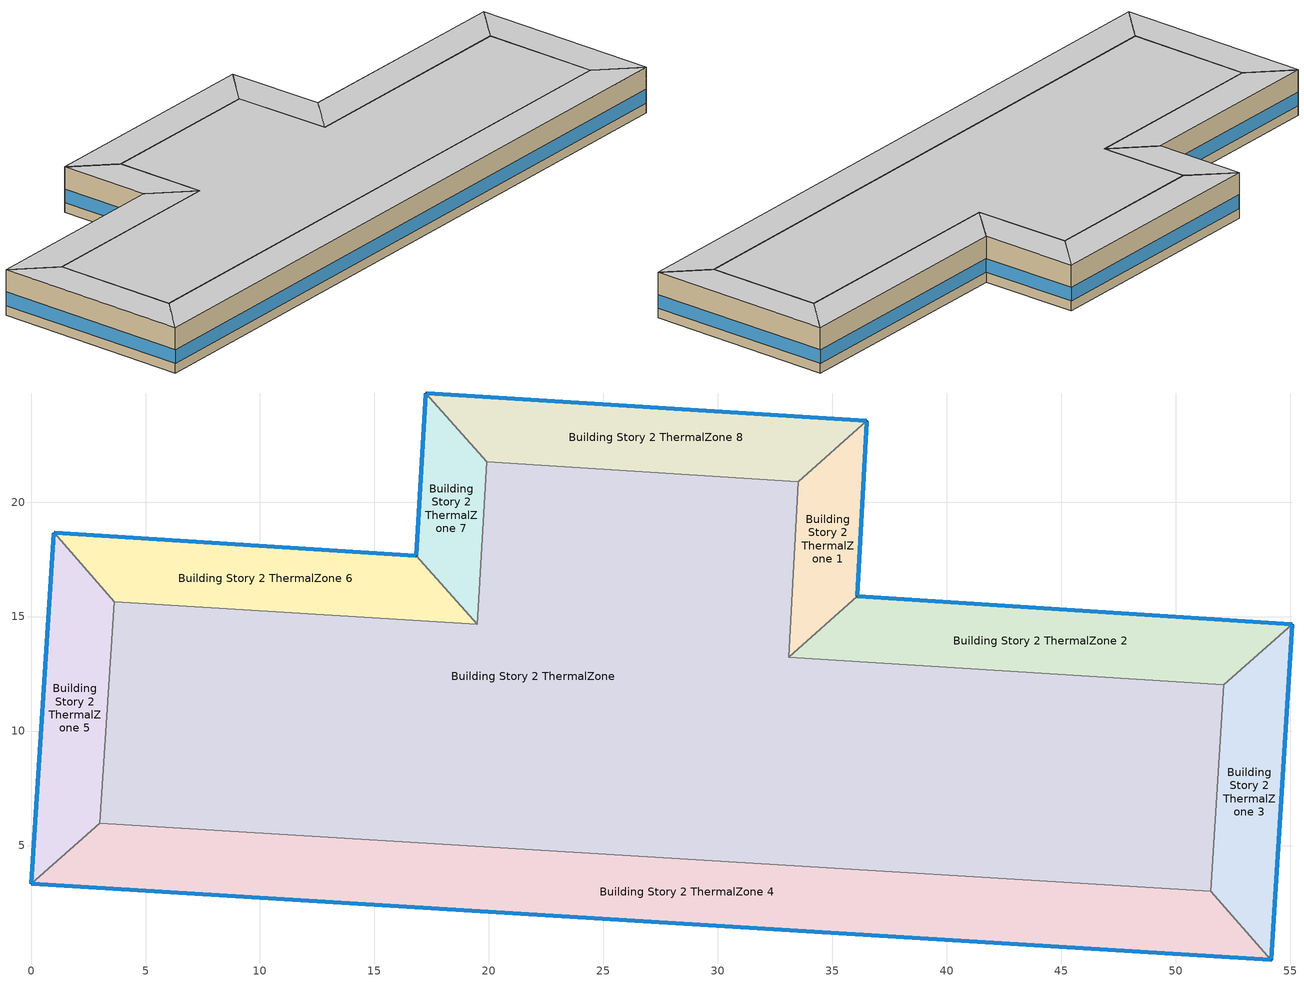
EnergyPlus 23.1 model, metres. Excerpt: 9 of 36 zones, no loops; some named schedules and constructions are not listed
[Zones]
Building Story 2 ThermalZone
 floor adiabatic (Typical Interior Ceiling): 33.52,20.89 33.1,13.23 52.1,12.02 51.53,3 3,5.98 3.65,15.65 19.48,14.66 19.9,21.77 z3.6
 wall adiabatic (Typical Interior Wall): 33.1,13.23 33.52,20.89 19.9,21.77 19.48,14.66 3.65,15.65 3,5.98 51.53,3 52.1,12.02 33.1,13.23 z3.6:7.2
 ceiling adiabatic (Typical Interior Floor): 19.9,21.77 19.48,14.66 3.65,15.65 3,5.98 51.53,3 52.1,12.02 33.1,13.23 33.52,20.89 z7.2
Building Story 2 ThermalZone 1
 floor adiabatic (Typical Interior Ceiling): 36.51,23.54 36.09,15.88 33.1,13.23 33.52,20.89 z3.6
 wall outside (Typical Insulated Steel Framed Exterior Wall R-20.41): 36.09,15.88 36.51,23.54 z3.6:7.2
 wall adiabatic (Typical Interior Wall): 36.51,23.54 33.52,20.89 33.1,13.23 36.09,15.88 z3.6:7.2
 window (U 0.48 SHGC 0.40 Dbl Ref-D Clr 6mm/13mm): 36.09,15.91 36.51,23.52 z4.36:5.45
 ceiling adiabatic (Typical Interior Floor): 33.52,20.89 33.1,13.23 36.09,15.88 36.51,23.54 z7.2
Building Story 2 ThermalZone 2
 floor adiabatic (Typical Interior Ceiling): 36.09,15.88 55.1,14.66 52.1,12.02 33.1,13.23 z3.6
 wall outside (Typical Insulated Steel Framed Exterior Wall R-20.41): 55.1,14.66 36.09,15.88 z3.6:7.2
 wall adiabatic (Typical Interior Wall): 36.09,15.88 33.1,13.23 52.1,12.02 55.1,14.66 z3.6:7.2
 window (U 0.48 SHGC 0.40 Dbl Ref-D Clr 6mm/13mm): 55.07,14.66 36.12,15.88 z4.36:5.44
 ceiling adiabatic (Typical Interior Floor): 33.1,13.23 52.1,12.02 55.1,14.66 36.09,15.88 z7.2
Building Story 2 ThermalZone 3
 floor adiabatic (Typical Interior Ceiling): 55.1,14.66 54.18,0 51.53,3 52.1,12.02 z3.6
 wall outside (Typical Insulated Steel Framed Exterior Wall R-20.41): 54.18,0 55.1,14.66 z3.6:7.2
 wall adiabatic (Typical Interior Wall): 55.1,14.66 52.1,12.02 51.53,3 54.18,0 z3.6:7.2
 window (U 0.48 SHGC 0.40 Dbl Ref-D Clr 6mm/13mm): 54.18,0.03 55.1,14.63 z4.36:5.45
 ceiling adiabatic (Typical Interior Floor): 52.1,12.02 51.53,3 54.18,0 55.1,14.66 z7.2
Building Story 2 ThermalZone 4
 floor adiabatic (Typical Interior Ceiling): 54.18,0 0,3.33 3,5.98 51.53,3 z3.6
 wall outside (Typical Insulated Steel Framed Exterior Wall R-20.41): 0,3.33 54.18,0 z3.6:7.2
 wall adiabatic (Typical Interior Wall): 54.18,0 51.53,3 3,5.98 0,3.33 z3.6:7.2
 window (U 0.48 SHGC 0.40 Dbl Ref-D Clr 6mm/13mm): 0.03,3.33 54.15,0 z4.36:5.44
 ceiling adiabatic (Typical Interior Floor): 51.53,3 3,5.98 0,3.33 54.18,0 z7.2
Building Story 2 ThermalZone 5
 floor adiabatic (Typical Interior Ceiling): 0,3.33 1,18.66 3.65,15.65 3,5.98 z3.6
 wall outside (Typical Insulated Steel Framed Exterior Wall R-20.41): 1,18.66 0,3.33 z3.6:7.2
 wall adiabatic (Typical Interior Wall): 0,3.33 3,5.98 3.65,15.65 1,18.66 z3.6:7.2
 window (U 0.48 SHGC 0.40 Dbl Ref-D Clr 6mm/13mm): 1,18.63 0,3.36 z4.36:5.45
 ceiling adiabatic (Typical Interior Floor): 3,5.98 3.65,15.65 1,18.66 0,3.33 z7.2
Building Story 2 ThermalZone 6
 floor adiabatic (Typical Interior Ceiling): 1,18.66 16.83,17.66 19.48,14.66 3.65,15.65 z3.6
 wall outside (Typical Insulated Steel Framed Exterior Wall R-20.41): 16.83,17.66 1,18.66 z3.6:7.2
 wall adiabatic (Typical Interior Wall): 1,18.66 3.65,15.65 19.48,14.66 16.83,17.66 z3.6:7.2
 window (U 0.48 SHGC 0.40 Dbl Ref-D Clr 6mm/13mm): 16.81,17.66 1.03,18.66 z4.36:5.45
 ceiling adiabatic (Typical Interior Ceiling): 3.65,15.65 19.48,14.66 16.83,17.66 1,18.66 z7.2
Building Story 2 ThermalZone 7
 floor adiabatic (Typical Interior Floor): 16.83,17.66 17.25,24.77 19.9,21.77 19.48,14.66 z3.6
 wall outside (Typical Insulated Steel Framed Exterior Wall R-20.41): 17.25,24.77 16.83,17.66 z3.6:7.2
 wall adiabatic (Typical Interior Wall): 16.83,17.66 19.48,14.66 19.9,21.77 17.25,24.77 z3.6:7.2
 window (U 0.48 SHGC 0.40 Dbl Ref-D Clr 6mm/13mm): 17.25,24.74 16.83,17.68 z4.36:5.45
 ceiling adiabatic (Typical Interior Ceiling): 19.48,14.66 19.9,21.77 17.25,24.77 16.83,17.66 z7.2
Building Story 2 ThermalZone 8
 floor adiabatic (Typical Interior Floor): 17.25,24.77 36.51,23.54 33.52,20.89 19.9,21.77 z3.6
 wall outside (Typical Insulated Steel Framed Exterior Wall R-20.41): 36.51,23.54 17.25,24.77 z3.6:7.2
 wall adiabatic (Typical Interior Wall): 17.25,24.77 19.9,21.77 33.52,20.89 36.51,23.54 z3.6:7.2
 window (U 0.48 SHGC 0.40 Dbl Ref-D Clr 6mm/13mm): 36.48,23.55 17.28,24.76 z4.36:5.44
 ceiling adiabatic (Typical Interior Ceiling): 19.9,21.77 33.52,20.89 36.51,23.54 17.25,24.77 z7.2
[Schedule:Week:Daily]
SchoolSecondary BLDG_LIGHT_BATH_SCH_2013 Week Rule - Jul2-Aug26: SchoolSecondary BLDG_LIGHT_BATH_SCH_2013 Wknd Day 1, SchoolSecondary BLDG_LIGHT_BATH_SCH_2013 Wkdy Day 1, SchoolSecondary BLDG_LIGHT_BATH_SCH_2013 Wkdy Day 1, SchoolSecondary BLDG_LIGHT_BATH_SCH_2013 Wkdy Day 1, SchoolSecondary BLDG_LIGHT_BATH_SCH_2013 Wkdy Day 1, SchoolSecondary BLDG_LIGHT_BATH_SCH_2013 Wkdy Day 1, SchoolSecondary BLDG_LIGHT_BATH_SCH_2013 Wknd Day 1, SchoolSecondary BLDG_LIGHT_BATH_SCH_2013 Default, SchoolSecondary BLDG_LIGHT_BATH_SCH_2013 Summer Design Day, SchoolSecondary BLDG_LIGHT_BATH_SCH_2013 Winter Design Day, SchoolSecondary BLDG_LIGHT_BATH_SCH_2013 Default, SchoolSecondary BLDG_LIGHT_BATH_SCH_2013 Default
SchoolSecondary BLDG_LIGHT_BATH_SCH_2013 Week Rule - Aug27-Sep2: SchoolSecondary BLDG_LIGHT_BATH_SCH_2013 Wknd Day 1, SchoolSecondary BLDG_LIGHT_BATH_SCH_2013 Wkdy Day 1, SchoolSecondary BLDG_LIGHT_BATH_SCH_2013 Wkdy Day 1, SchoolSecondary BLDG_LIGHT_BATH_SCH_2013 Wkdy Day 1, SchoolSecondary BLDG_LIGHT_BATH_SCH_2013 Wkdy Day 1, SchoolSecondary BLDG_LIGHT_BATH_SCH_2013 Wkdy Day 2, SchoolSecondary BLDG_LIGHT_BATH_SCH_2013 Default, SchoolSecondary BLDG_LIGHT_BATH_SCH_2013 Default, SchoolSecondary BLDG_LIGHT_BATH_SCH_2013 Summer Design Day, SchoolSecondary BLDG_LIGHT_BATH_SCH_2013 Winter Design Day, SchoolSecondary BLDG_LIGHT_BATH_SCH_2013 Default, SchoolSecondary BLDG_LIGHT_BATH_SCH_2013 Default
SchoolSecondary BLDG_LIGHT_BATH_SCH_2013 Week Rule - Sep3-Dec31: SchoolSecondary BLDG_LIGHT_BATH_SCH_2013 Default, SchoolSecondary BLDG_LIGHT_BATH_SCH_2013 Wkdy Day 2, SchoolSecondary BLDG_LIGHT_BATH_SCH_2013 Wkdy Day 2, SchoolSecondary BLDG_LIGHT_BATH_SCH_2013 Wkdy Day 2, SchoolSecondary BLDG_LIGHT_BATH_SCH_2013 Wkdy Day 2, SchoolSecondary BLDG_LIGHT_BATH_SCH_2013 Wkdy Day 2, SchoolSecondary BLDG_LIGHT_BATH_SCH_2013 Default, SchoolSecondary BLDG_LIGHT_BATH_SCH_2013 Default, SchoolSecondary BLDG_LIGHT_BATH_SCH_2013 Summer Design Day, SchoolSecondary BLDG_LIGHT_BATH_SCH_2013 Winter Design Day, SchoolSecondary BLDG_LIGHT_BATH_SCH_2013 Default, SchoolSecondary BLDG_LIGHT_BATH_SCH_2013 Default
SchoolSecondary BLDG_OCC_SCH_Auditorium Week Rule - Jan1-Jun24: SchoolSecondary BLDG_OCC_SCH_Auditorium Wknd Day, SchoolSecondary BLDG_OCC_SCH_Auditorium Wkdy|SmrDsn Day, SchoolSecondary BLDG_OCC_SCH_Auditorium Wkdy|SmrDsn Day, SchoolSecondary BLDG_OCC_SCH_Auditorium Wkdy|SmrDsn Day, SchoolSecondary BLDG_OCC_SCH_Auditorium Wkdy|SmrDsn Day, SchoolSecondary BLDG_OCC_SCH_Auditorium Wkdy|SmrDsn Day, SchoolSecondary BLDG_OCC_SCH_Auditorium Wknd Day, SchoolSecondary BLDG_OCC_SCH_Auditorium Default, SchoolSecondary BLDG_OCC_SCH_Auditorium Summer Design Day, SchoolSecondary BLDG_OCC_SCH_Auditorium Winter Design Day, SchoolSecondary BLDG_OCC_SCH_Auditorium Default, SchoolSecondary BLDG_OCC_SCH_Auditorium Default
SchoolSecondary BLDG_OCC_SCH_Auditorium Week Rule - Jun25-Jul1: SchoolSecondary BLDG_OCC_SCH_Auditorium Wknd Day, SchoolSecondary BLDG_OCC_SCH_Auditorium Wkdy|SmrDsn Day, SchoolSecondary BLDG_OCC_SCH_Auditorium Wkdy|SmrDsn Day, SchoolSecondary BLDG_OCC_SCH_Auditorium Wkdy|SmrDsn Day, SchoolSecondary BLDG_OCC_SCH_Auditorium Wkdy|SmrDsn Day, SchoolSecondary BLDG_OCC_SCH_Auditorium Wkdy|SmrDsn Day, SchoolSecondary BLDG_OCC_SCH_Auditorium Wknd Day 1, SchoolSecondary BLDG_OCC_SCH_Auditorium Default, SchoolSecondary BLDG_OCC_SCH_Auditorium Summer Design Day, SchoolSecondary BLDG_OCC_SCH_Auditorium Winter Design Day, SchoolSecondary BLDG_OCC_SCH_Auditorium Default, SchoolSecondary BLDG_OCC_SCH_Auditorium Default
SchoolSecondary BLDG_OCC_SCH_Auditorium Week Rule - Jul2-Aug26: SchoolSecondary BLDG_OCC_SCH_Auditorium Wknd Day 1, SchoolSecondary BLDG_OCC_SCH_Auditorium Wkdy|SmrDsn Day 1, SchoolSecondary BLDG_OCC_SCH_Auditorium Wkdy|SmrDsn Day 1, SchoolSecondary BLDG_OCC_SCH_Auditorium Wkdy|SmrDsn Day 1, SchoolSecondary BLDG_OCC_SCH_Auditorium Wkdy|SmrDsn Day 1, SchoolSecondary BLDG_OCC_SCH_Auditorium Wkdy|SmrDsn Day 1, SchoolSecondary BLDG_OCC_SCH_Auditorium Wknd Day 1, SchoolSecondary BLDG_OCC_SCH_Auditorium Default, SchoolSecondary BLDG_OCC_SCH_Auditorium Summer Design Day, SchoolSecondary BLDG_OCC_SCH_Auditorium Winter Design Day, SchoolSecondary BLDG_OCC_SCH_Auditorium Default, SchoolSecondary BLDG_OCC_SCH_Auditorium Default
SchoolSecondary BLDG_OCC_SCH_Auditorium Week Rule - Aug27-Sep2: SchoolSecondary BLDG_OCC_SCH_Auditorium Wknd Day 1, SchoolSecondary BLDG_OCC_SCH_Auditorium Wkdy|SmrDsn Day 1, SchoolSecondary BLDG_OCC_SCH_Auditorium Wkdy|SmrDsn Day 1, SchoolSecondary BLDG_OCC_SCH_Auditorium Wkdy|SmrDsn Day 1, SchoolSecondary BLDG_OCC_SCH_Auditorium Wkdy|SmrDsn Day 1, SchoolSecondary BLDG_OCC_SCH_Auditorium Wkdy|SmrDsn Day 2, SchoolSecondary BLDG_OCC_SCH_Auditorium Default, SchoolSecondary BLDG_OCC_SCH_Auditorium Default, SchoolSecondary BLDG_OCC_SCH_Auditorium Summer Design Day, SchoolSecondary BLDG_OCC_SCH_Auditorium Winter Design Day, SchoolSecondary BLDG_OCC_SCH_Auditorium Default, SchoolSecondary BLDG_OCC_SCH_Auditorium Default
SchoolSecondary BLDG_OCC_SCH_Auditorium Week Rule - Sep3-Dec31: SchoolSecondary BLDG_OCC_SCH_Auditorium Default, SchoolSecondary BLDG_OCC_SCH_Auditorium Wkdy|SmrDsn Day 2, SchoolSecondary BLDG_OCC_SCH_Auditorium Wkdy|SmrDsn Day 2, SchoolSecondary BLDG_OCC_SCH_Auditorium Wkdy|SmrDsn Day 2, SchoolSecondary BLDG_OCC_SCH_Auditorium Wkdy|SmrDsn Day 2, SchoolSecondary BLDG_OCC_SCH_Auditorium Wkdy|SmrDsn Day 2, SchoolSecondary BLDG_OCC_SCH_Auditorium Default, SchoolSecondary BLDG_OCC_SCH_Auditorium Default, SchoolSecondary BLDG_OCC_SCH_Auditorium Summer Design Day, SchoolSecondary BLDG_OCC_SCH_Auditorium Winter Design Day, SchoolSecondary BLDG_OCC_SCH_Auditorium Default, SchoolSecondary BLDG_OCC_SCH_Auditorium Default
SchoolSecondary BLDG_OCC_SCH_Cafeteria Week Rule - Jan1-Jun24: SchoolSecondary BLDG_OCC_SCH_Cafeteria Wknd Day, SchoolSecondary BLDG_OCC_SCH_Cafeteria Wkdy|SmrDsn Day, SchoolSecondary BLDG_OCC_SCH_Cafeteria Wkdy|SmrDsn Day, SchoolSecondary BLDG_OCC_SCH_Cafeteria Wkdy|SmrDsn Day, SchoolSecondary BLDG_OCC_SCH_Cafeteria Wkdy|SmrDsn Day, SchoolSecondary BLDG_OCC_SCH_Cafeteria Wkdy|SmrDsn Day, SchoolSecondary BLDG_OCC_SCH_Cafeteria Wknd Day, SchoolSecondary BLDG_OCC_SCH_Cafeteria Default, SchoolSecondary BLDG_OCC_SCH_Cafeteria Summer Design Day, SchoolSecondary BLDG_OCC_SCH_Cafeteria Winter Design Day, SchoolSecondary BLDG_OCC_SCH_Cafeteria Default, SchoolSecondary BLDG_OCC_SCH_Cafeteria Default
SchoolSecondary BLDG_OCC_SCH_Cafeteria Week Rule - Jun25-Jul1: SchoolSecondary BLDG_OCC_SCH_Cafeteria Wknd Day, SchoolSecondary BLDG_OCC_SCH_Cafeteria Wkdy|SmrDsn Day, SchoolSecondary BLDG_OCC_SCH_Cafeteria Wkdy|SmrDsn Day, SchoolSecondary BLDG_OCC_SCH_Cafeteria Wkdy|SmrDsn Day, SchoolSecondary BLDG_OCC_SCH_Cafeteria Wkdy|SmrDsn Day, SchoolSecondary BLDG_OCC_SCH_Cafeteria Wkdy|SmrDsn Day, SchoolSecondary BLDG_OCC_SCH_Cafeteria Wknd Day 1, SchoolSecondary BLDG_OCC_SCH_Cafeteria Default, SchoolSecondary BLDG_OCC_SCH_Cafeteria Summer Design Day, SchoolSecondary BLDG_OCC_SCH_Cafeteria Winter Design Day, SchoolSecondary BLDG_OCC_SCH_Cafeteria Default, SchoolSecondary BLDG_OCC_SCH_Cafeteria Default
SchoolSecondary BLDG_OCC_SCH_Cafeteria Week Rule - Jul2-Aug26: SchoolSecondary BLDG_OCC_SCH_Cafeteria Wknd Day 1, SchoolSecondary BLDG_OCC_SCH_Cafeteria Wkdy|SmrDsn Day 1, SchoolSecondary BLDG_OCC_SCH_Cafeteria Wkdy|SmrDsn Day 1, SchoolSecondary BLDG_OCC_SCH_Cafeteria Wkdy|SmrDsn Day 1, SchoolSecondary BLDG_OCC_SCH_Cafeteria Wkdy|SmrDsn Day 1, SchoolSecondary BLDG_OCC_SCH_Cafeteria Wkdy|SmrDsn Day 1, SchoolSecondary BLDG_OCC_SCH_Cafeteria Wknd Day 1, SchoolSecondary BLDG_OCC_SCH_Cafeteria Default, SchoolSecondary BLDG_OCC_SCH_Cafeteria Summer Design Day, SchoolSecondary BLDG_OCC_SCH_Cafeteria Winter Design Day, SchoolSecondary BLDG_OCC_SCH_Cafeteria Default, SchoolSecondary BLDG_OCC_SCH_Cafeteria Default
SchoolSecondary BLDG_OCC_SCH_Cafeteria Week Rule - Aug27-Sep2: SchoolSecondary BLDG_OCC_SCH_Cafeteria Wknd Day 1, SchoolSecondary BLDG_OCC_SCH_Cafeteria Wkdy|SmrDsn Day 1, SchoolSecondary BLDG_OCC_SCH_Cafeteria Wkdy|SmrDsn Day 1, SchoolSecondary BLDG_OCC_SCH_Cafeteria Wkdy|SmrDsn Day 1, SchoolSecondary BLDG_OCC_SCH_Cafeteria Wkdy|SmrDsn Day 1, SchoolSecondary BLDG_OCC_SCH_Cafeteria Wkdy|SmrDsn Day 2, SchoolSecondary BLDG_OCC_SCH_Cafeteria Default, SchoolSecondary BLDG_OCC_SCH_Cafeteria Default, SchoolSecondary BLDG_OCC_SCH_Cafeteria Summer Design Day, SchoolSecondary BLDG_OCC_SCH_Cafeteria Winter Design Day, SchoolSecondary BLDG_OCC_SCH_Cafeteria Default, SchoolSecondary BLDG_OCC_SCH_Cafeteria Default
SchoolSecondary BLDG_OCC_SCH_Cafeteria Week Rule - Sep3-Dec31: SchoolSecondary BLDG_OCC_SCH_Cafeteria Default, SchoolSecondary BLDG_OCC_SCH_Cafeteria Wkdy|SmrDsn Day 2, SchoolSecondary BLDG_OCC_SCH_Cafeteria Wkdy|SmrDsn Day 2, SchoolSecondary BLDG_OCC_SCH_Cafeteria Wkdy|SmrDsn Day 2, SchoolSecondary BLDG_OCC_SCH_Cafeteria Wkdy|SmrDsn Day 2, SchoolSecondary BLDG_OCC_SCH_Cafeteria Wkdy|SmrDsn Day 2, SchoolSecondary BLDG_OCC_SCH_Cafeteria Default, SchoolSecondary BLDG_OCC_SCH_Cafeteria Default, SchoolSecondary BLDG_OCC_SCH_Cafeteria Summer Design Day, SchoolSecondary BLDG_OCC_SCH_Cafeteria Winter Design Day, SchoolSecondary BLDG_OCC_SCH_Cafeteria Default, SchoolSecondary BLDG_OCC_SCH_Cafeteria Default
SchoolSecondary BLDG_OCC_SCH_Extend Week Rule - Jan1-Jun24: SchoolSecondary BLDG_OCC_SCH_Extend Wknd Day, SchoolSecondary BLDG_OCC_SCH_Extend Wkdy|SmrDsn Day, SchoolSecondary BLDG_OCC_SCH_Extend Wkdy|SmrDsn Day, SchoolSecondary BLDG_OCC_SCH_Extend Wkdy|SmrDsn Day, SchoolSecondary BLDG_OCC_SCH_Extend Wkdy|SmrDsn Day, SchoolSecondary BLDG_OCC_SCH_Extend Wkdy|SmrDsn Day, SchoolSecondary BLDG_OCC_SCH_Extend Wknd Day, SchoolSecondary BLDG_OCC_SCH_Extend Default, SchoolSecondary BLDG_OCC_SCH_Extend Summer Design Day, SchoolSecondary BLDG_OCC_SCH_Extend Winter Design Day, SchoolSecondary BLDG_OCC_SCH_Extend Default, SchoolSecondary BLDG_OCC_SCH_Extend Default
SchoolSecondary BLDG_OCC_SCH_Extend Week Rule - Jun25-Jul1: SchoolSecondary BLDG_OCC_SCH_Extend Wknd Day, SchoolSecondary BLDG_OCC_SCH_Extend Wkdy|SmrDsn Day, SchoolSecondary BLDG_OCC_SCH_Extend Wkdy|SmrDsn Day, SchoolSecondary BLDG_OCC_SCH_Extend Wkdy|SmrDsn Day, SchoolSecondary BLDG_OCC_SCH_Extend Wkdy|SmrDsn Day, SchoolSecondary BLDG_OCC_SCH_Extend Wkdy|SmrDsn Day, SchoolSecondary BLDG_OCC_SCH_Extend Wknd Day 1, SchoolSecondary BLDG_OCC_SCH_Extend Default, SchoolSecondary BLDG_OCC_SCH_Extend Summer Design Day, SchoolSecondary BLDG_OCC_SCH_Extend Winter Design Day, SchoolSecondary BLDG_OCC_SCH_Extend Default, SchoolSecondary BLDG_OCC_SCH_Extend Default
SchoolSecondary BLDG_OCC_SCH_Extend Week Rule - Jul2-Aug26: SchoolSecondary BLDG_OCC_SCH_Extend Wknd Day 1, SchoolSecondary BLDG_OCC_SCH_Extend Wkdy|SmrDsn Day 1, SchoolSecondary BLDG_OCC_SCH_Extend Wkdy|SmrDsn Day 1, SchoolSecondary BLDG_OCC_SCH_Extend Wkdy|SmrDsn Day 1, SchoolSecondary BLDG_OCC_SCH_Extend Wkdy|SmrDsn Day 1, SchoolSecondary BLDG_OCC_SCH_Extend Wkdy|SmrDsn Day 1, SchoolSecondary BLDG_OCC_SCH_Extend Wknd Day 1, SchoolSecondary BLDG_OCC_SCH_Extend Default, SchoolSecondary BLDG_OCC_SCH_Extend Summer Design Day, SchoolSecondary BLDG_OCC_SCH_Extend Winter Design Day, SchoolSecondary BLDG_OCC_SCH_Extend Default, SchoolSecondary BLDG_OCC_SCH_Extend Default
SchoolSecondary BLDG_OCC_SCH_Extend Week Rule - Aug27-Sep2: SchoolSecondary BLDG_OCC_SCH_Extend Wknd Day 1, SchoolSecondary BLDG_OCC_SCH_Extend Wkdy|SmrDsn Day 1, SchoolSecondary BLDG_OCC_SCH_Extend Wkdy|SmrDsn Day 1, SchoolSecondary BLDG_OCC_SCH_Extend Wkdy|SmrDsn Day 1, SchoolSecondary BLDG_OCC_SCH_Extend Wkdy|SmrDsn Day 1, SchoolSecondary BLDG_OCC_SCH_Extend Wkdy|SmrDsn Day 2, SchoolSecondary BLDG_OCC_SCH_Extend Default, SchoolSecondary BLDG_OCC_SCH_Extend Default, SchoolSecondary BLDG_OCC_SCH_Extend Summer Design Day, SchoolSecondary BLDG_OCC_SCH_Extend Winter Design Day, SchoolSecondary BLDG_OCC_SCH_Extend Default, SchoolSecondary BLDG_OCC_SCH_Extend Default
SchoolSecondary BLDG_OCC_SCH_Extend Week Rule - Sep3-Dec31: SchoolSecondary BLDG_OCC_SCH_Extend Default, SchoolSecondary BLDG_OCC_SCH_Extend Wkdy|SmrDsn Day 2, SchoolSecondary BLDG_OCC_SCH_Extend Wkdy|SmrDsn Day 2, SchoolSecondary BLDG_OCC_SCH_Extend Wkdy|SmrDsn Day 2, SchoolSecondary BLDG_OCC_SCH_Extend Wkdy|SmrDsn Day 2, SchoolSecondary BLDG_OCC_SCH_Extend Wkdy|SmrDsn Day 2, SchoolSecondary BLDG_OCC_SCH_Extend Default, SchoolSecondary BLDG_OCC_SCH_Extend Default, SchoolSecondary BLDG_OCC_SCH_Extend Summer Design Day, SchoolSecondary BLDG_OCC_SCH_Extend Winter Design Day, SchoolSecondary BLDG_OCC_SCH_Extend Default, SchoolSecondary BLDG_OCC_SCH_Extend Default
SchoolSecondary BLDG_OCC_SCH_Gym Week Rule - Jan1-Jun24: SchoolSecondary BLDG_OCC_SCH_Gym Wknd Day, SchoolSecondary BLDG_OCC_SCH_Gym Wkdy|SmrDsn Day, SchoolSecondary BLDG_OCC_SCH_Gym Wkdy|SmrDsn Day, SchoolSecondary BLDG_OCC_SCH_Gym Wkdy|SmrDsn Day, SchoolSecondary BLDG_OCC_SCH_Gym Wkdy|SmrDsn Day, SchoolSecondary BLDG_OCC_SCH_Gym Wkdy|SmrDsn Day, SchoolSecondary BLDG_OCC_SCH_Gym Wknd Day, SchoolSecondary BLDG_OCC_SCH_Gym Default, SchoolSecondary BLDG_OCC_SCH_Gym Summer Design Day, SchoolSecondary BLDG_OCC_SCH_Gym Winter Design Day, SchoolSecondary BLDG_OCC_SCH_Gym Default, SchoolSecondary BLDG_OCC_SCH_Gym Default
SchoolSecondary BLDG_OCC_SCH_Gym Week Rule - Jun25-Jul1: SchoolSecondary BLDG_OCC_SCH_Gym Wknd Day, SchoolSecondary BLDG_OCC_SCH_Gym Wkdy|SmrDsn Day, SchoolSecondary BLDG_OCC_SCH_Gym Wkdy|SmrDsn Day, SchoolSecondary BLDG_OCC_SCH_Gym Wkdy|SmrDsn Day, SchoolSecondary BLDG_OCC_SCH_Gym Wkdy|SmrDsn Day, SchoolSecondary BLDG_OCC_SCH_Gym Wkdy|SmrDsn Day, SchoolSecondary BLDG_OCC_SCH_Gym Wknd Day 1, SchoolSecondary BLDG_OCC_SCH_Gym Default, SchoolSecondary BLDG_OCC_SCH_Gym Summer Design Day, SchoolSecondary BLDG_OCC_SCH_Gym Winter Design Day, SchoolSecondary BLDG_OCC_SCH_Gym Default, SchoolSecondary BLDG_OCC_SCH_Gym Default
SchoolSecondary BLDG_OCC_SCH_Gym Week Rule - Jul2-Aug26: SchoolSecondary BLDG_OCC_SCH_Gym Wknd Day 1, SchoolSecondary BLDG_OCC_SCH_Gym Wkdy|SmrDsn Day 1, SchoolSecondary BLDG_OCC_SCH_Gym Wkdy|SmrDsn Day 1, SchoolSecondary BLDG_OCC_SCH_Gym Wkdy|SmrDsn Day 1, SchoolSecondary BLDG_OCC_SCH_Gym Wkdy|SmrDsn Day 1, SchoolSecondary BLDG_OCC_SCH_Gym Wkdy|SmrDsn Day 1, SchoolSecondary BLDG_OCC_SCH_Gym Wknd Day 1, SchoolSecondary BLDG_OCC_SCH_Gym Default, SchoolSecondary BLDG_OCC_SCH_Gym Summer Design Day, SchoolSecondary BLDG_OCC_SCH_Gym Winter Design Day, SchoolSecondary BLDG_OCC_SCH_Gym Default, SchoolSecondary BLDG_OCC_SCH_Gym Default
SchoolSecondary BLDG_OCC_SCH_Gym Week Rule - Aug27-Sep2: SchoolSecondary BLDG_OCC_SCH_Gym Wknd Day 1, SchoolSecondary BLDG_OCC_SCH_Gym Wkdy|SmrDsn Day 1, SchoolSecondary BLDG_OCC_SCH_Gym Wkdy|SmrDsn Day 1, SchoolSecondary BLDG_OCC_SCH_Gym Wkdy|SmrDsn Day 1, SchoolSecondary BLDG_OCC_SCH_Gym Wkdy|SmrDsn Day 1, SchoolSecondary BLDG_OCC_SCH_Gym Wkdy|SmrDsn Day 2, SchoolSecondary BLDG_OCC_SCH_Gym Default, SchoolSecondary BLDG_OCC_SCH_Gym Default, SchoolSecondary BLDG_OCC_SCH_Gym Summer Design Day, SchoolSecondary BLDG_OCC_SCH_Gym Winter Design Day, SchoolSecondary BLDG_OCC_SCH_Gym Default, SchoolSecondary BLDG_OCC_SCH_Gym Default
SchoolSecondary BLDG_OCC_SCH_Gym Week Rule - Sep3-Dec31: SchoolSecondary BLDG_OCC_SCH_Gym Default, SchoolSecondary BLDG_OCC_SCH_Gym Wkdy|SmrDsn Day 2, SchoolSecondary BLDG_OCC_SCH_Gym Wkdy|SmrDsn Day 2, SchoolSecondary BLDG_OCC_SCH_Gym Wkdy|SmrDsn Day 2, SchoolSecondary BLDG_OCC_SCH_Gym Wkdy|SmrDsn Day 2, SchoolSecondary BLDG_OCC_SCH_Gym Wkdy|SmrDsn Day 2, SchoolSecondary BLDG_OCC_SCH_Gym Default, SchoolSecondary BLDG_OCC_SCH_Gym Default, SchoolSecondary BLDG_OCC_SCH_Gym Summer Design Day, SchoolSecondary BLDG_OCC_SCH_Gym Winter Design Day, SchoolSecondary BLDG_OCC_SCH_Gym Default, SchoolSecondary BLDG_OCC_SCH_Gym Default
SchoolSecondary BLDG_OCC_SCH_Offices Week Rule - Jan1-Jun24: SchoolSecondary BLDG_OCC_SCH_Offices Wknd Day, SchoolSecondary BLDG_OCC_SCH_Offices Wkdy|SmrDsn Day, SchoolSecondary BLDG_OCC_SCH_Offices Wkdy|SmrDsn Day, SchoolSecondary BLDG_OCC_SCH_Offices Wkdy|SmrDsn Day, SchoolSecondary BLDG_OCC_SCH_Offices Wkdy|SmrDsn Day, SchoolSecondary BLDG_OCC_SCH_Offices Wkdy|SmrDsn Day, SchoolSecondary BLDG_OCC_SCH_Offices Wknd Day, SchoolSecondary BLDG_OCC_SCH_Offices Default, SchoolSecondary BLDG_OCC_SCH_Offices Summer Design Day, SchoolSecondary BLDG_OCC_SCH_Offices Winter Design Day, SchoolSecondary BLDG_OCC_SCH_Offices Default, SchoolSecondary BLDG_OCC_SCH_Offices Default
SchoolSecondary BLDG_OCC_SCH_Offices Week Rule - Jun25-Jul1: SchoolSecondary BLDG_OCC_SCH_Offices Wknd Day, SchoolSecondary BLDG_OCC_SCH_Offices Wkdy|SmrDsn Day, SchoolSecondary BLDG_OCC_SCH_Offices Wkdy|SmrDsn Day, SchoolSecondary BLDG_OCC_SCH_Offices Wkdy|SmrDsn Day, SchoolSecondary BLDG_OCC_SCH_Offices Wkdy|SmrDsn Day, SchoolSecondary BLDG_OCC_SCH_Offices Wkdy|SmrDsn Day, SchoolSecondary BLDG_OCC_SCH_Offices Wknd Day 1, SchoolSecondary BLDG_OCC_SCH_Offices Default, SchoolSecondary BLDG_OCC_SCH_Offices Summer Design Day, SchoolSecondary BLDG_OCC_SCH_Offices Winter Design Day, SchoolSecondary BLDG_OCC_SCH_Offices Default, SchoolSecondary BLDG_OCC_SCH_Offices Default
SchoolSecondary BLDG_OCC_SCH_Offices Week Rule - Jul2-Aug26: SchoolSecondary BLDG_OCC_SCH_Offices Wknd Day 1, SchoolSecondary BLDG_OCC_SCH_Offices Wkdy|SmrDsn Day 1, SchoolSecondary BLDG_OCC_SCH_Offices Wkdy|SmrDsn Day 1, SchoolSecondary BLDG_OCC_SCH_Offices Wkdy|SmrDsn Day 1, SchoolSecondary BLDG_OCC_SCH_Offices Wkdy|SmrDsn Day 1, SchoolSecondary BLDG_OCC_SCH_Offices Wkdy|SmrDsn Day 1, SchoolSecondary BLDG_OCC_SCH_Offices Wknd Day 1, SchoolSecondary BLDG_OCC_SCH_Offices Default, SchoolSecondary BLDG_OCC_SCH_Offices Summer Design Day, SchoolSecondary BLDG_OCC_SCH_Offices Winter Design Day, SchoolSecondary BLDG_OCC_SCH_Offices Default, SchoolSecondary BLDG_OCC_SCH_Offices Default
SchoolSecondary BLDG_OCC_SCH_Offices Week Rule - Aug27-Sep2: SchoolSecondary BLDG_OCC_SCH_Offices Wknd Day 1, SchoolSecondary BLDG_OCC_SCH_Offices Wkdy|SmrDsn Day 1, SchoolSecondary BLDG_OCC_SCH_Offices Wkdy|SmrDsn Day 1, SchoolSecondary BLDG_OCC_SCH_Offices Wkdy|SmrDsn Day 1, SchoolSecondary BLDG_OCC_SCH_Offices Wkdy|SmrDsn Day 1, SchoolSecondary BLDG_OCC_SCH_Offices Wkdy|SmrDsn Day 2, SchoolSecondary BLDG_OCC_SCH_Offices Default, SchoolSecondary BLDG_OCC_SCH_Offices Default, SchoolSecondary BLDG_OCC_SCH_Offices Summer Design Day, SchoolSecondary BLDG_OCC_SCH_Offices Winter Design Day, SchoolSecondary BLDG_OCC_SCH_Offices Default, SchoolSecondary BLDG_OCC_SCH_Offices Default
SchoolSecondary BLDG_OCC_SCH_Offices Week Rule - Sep3-Dec31: SchoolSecondary BLDG_OCC_SCH_Offices Default, SchoolSecondary BLDG_OCC_SCH_Offices Wkdy|SmrDsn Day 2, SchoolSecondary BLDG_OCC_SCH_Offices Wkdy|SmrDsn Day 2, SchoolSecondary BLDG_OCC_SCH_Offices Wkdy|SmrDsn Day 2, SchoolSecondary BLDG_OCC_SCH_Offices Wkdy|SmrDsn Day 2, SchoolSecondary BLDG_OCC_SCH_Offices Wkdy|SmrDsn Day 2, SchoolSecondary BLDG_OCC_SCH_Offices Default, SchoolSecondary BLDG_OCC_SCH_Offices Default, SchoolSecondary BLDG_OCC_SCH_Offices Summer Design Day, SchoolSecondary BLDG_OCC_SCH_Offices Winter Design Day, SchoolSecondary BLDG_OCC_SCH_Offices Default, SchoolSecondary BLDG_OCC_SCH_Offices Default
Elevator Schedule 3 Week Rule - Jan1-Jun10: 72 space(s) Occ Sch Sunday 3, 72 space(s) Occ Sch Default 3, 72 space(s) Occ Sch Tuesday 19, 72 space(s) Occ Sch Wednesday 19, 72 space(s) Occ Sch Thursday 19, 72 space(s) Occ Sch Friday 19, 72 space(s) Occ Sch Saturday 3, 72 space(s) Occ Sch Default 3, 72 space(s) Occ Sch Summer Design Day 3, 72 space(s) Occ Sch Winter Design Day 3, 72 space(s) Occ Sch Default 3, 72 space(s) Occ Sch Default 3
Elevator Schedule 3 Week Rule - Jun11-Jun17: 72 space(s) Occ Sch Sunday 3, 72 space(s) Occ Sch Default 3, 72 space(s) Occ Sch Tuesday 19, 72 space(s) Occ Sch Wednesday 19, 72 space(s) Occ Sch Thursday 19, 72 space(s) Occ Sch Friday 18, 72 space(s) Occ Sch Saturday 3, 72 space(s) Occ Sch Default 3, 72 space(s) Occ Sch Summer Design Day 3, 72 space(s) Occ Sch Winter Design Day 3, 72 space(s) Occ Sch Default 3, 72 space(s) Occ Sch Default 3
Elevator Schedule 3 Week Rule - Jun18-Jul1: 72 space(s) Occ Sch Sunday 3, 72 space(s) Occ Sch Monday 16, 72 space(s) Occ Sch Tuesday 18, 72 space(s) Occ Sch Wednesday 18, 72 space(s) Occ Sch Thursday 18, 72 space(s) Occ Sch Friday 18, 72 space(s) Occ Sch Saturday 3, 72 space(s) Occ Sch Default 3, 72 space(s) Occ Sch Summer Design Day 3, 72 space(s) Occ Sch Winter Design Day 3, 72 space(s) Occ Sch Default 3, 72 space(s) Occ Sch Default 3
Elevator Schedule 3 Week Rule - Jul2-Aug26: 72 space(s) Occ Sch Sunday 3, 72 space(s) Occ Sch Monday 15, 72 space(s) Occ Sch Tuesday 17, 72 space(s) Occ Sch Wednesday 17, 72 space(s) Occ Sch Thursday 17, 72 space(s) Occ Sch Friday 17, 72 space(s) Occ Sch Saturday 3, 72 space(s) Occ Sch Default 3, 72 space(s) Occ Sch Summer Design Day 3, 72 space(s) Occ Sch Winter Design Day 3, 72 space(s) Occ Sch Default 3, 72 space(s) Occ Sch Default 3
Elevator Schedule 3 Week Rule - Aug27-Sep2: 72 space(s) Occ Sch Sunday 3, 72 space(s) Occ Sch Monday 15, 72 space(s) Occ Sch Tuesday 17, 72 space(s) Occ Sch Wednesday 17, 72 space(s) Occ Sch Thursday 17, 72 space(s) Occ Sch Friday 16, 72 space(s) Occ Sch Saturday 3, 72 space(s) Occ Sch Default 3, 72 space(s) Occ Sch Summer Design Day 3, 72 space(s) Occ Sch Winter Design Day 3, 72 space(s) Occ Sch Default 3, 72 space(s) Occ Sch Default 3
Elevator Schedule 3 Week Rule - Sep3-Sep16: 72 space(s) Occ Sch Sunday 3, 72 space(s) Occ Sch Monday 14, 72 space(s) Occ Sch Tuesday 16, 72 space(s) Occ Sch Wednesday 16, 72 space(s) Occ Sch Thursday 16, 72 space(s) Occ Sch Friday 16, 72 space(s) Occ Sch Saturday 3, 72 space(s) Occ Sch Default 3, 72 space(s) Occ Sch Summer Design Day 3, 72 space(s) Occ Sch Winter Design Day 3, 72 space(s) Occ Sch Default 3, 72 space(s) Occ Sch Default 3
Elevator Schedule 3 Week Rule - Sep17-Dec31: 72 space(s) Occ Sch Sunday 3, 72 space(s) Occ Sch Monday 13, 72 space(s) Occ Sch Tuesday 15, 72 space(s) Occ Sch Wednesday 15, 72 space(s) Occ Sch Thursday 15, 72 space(s) Occ Sch Friday 15, 72 space(s) Occ Sch Saturday 3, 72 space(s) Occ Sch Default 3, 72 space(s) Occ Sch Summer Design Day 3, 72 space(s) Occ Sch Winter Design Day 3, 72 space(s) Occ Sch Default 3, 72 space(s) Occ Sch Default 3
Elevator Schedule 1 Week Rule - Jan1-Jun10: 72 space(s) Occ Sch Sunday 1, 72 space(s) Occ Sch Default 1, 72 space(s) Occ Sch Tuesday 9, 72 space(s) Occ Sch Wednesday 9, 72 space(s) Occ Sch Thursday 9, 72 space(s) Occ Sch Friday 9, 72 space(s) Occ Sch Saturday 1, 72 space(s) Occ Sch Default 1, 72 space(s) Occ Sch Summer Design Day 1, 72 space(s) Occ Sch Winter Design Day 1, 72 space(s) Occ Sch Default 1, 72 space(s) Occ Sch Default 1
Elevator Schedule 1 Week Rule - Jun11-Jun17: 72 space(s) Occ Sch Sunday 1, 72 space(s) Occ Sch Default 1, 72 space(s) Occ Sch Tuesday 9, 72 space(s) Occ Sch Wednesday 9, 72 space(s) Occ Sch Thursday 9, 72 space(s) Occ Sch Friday 8, 72 space(s) Occ Sch Saturday 1, 72 space(s) Occ Sch Default 1, 72 space(s) Occ Sch Summer Design Day 1, 72 space(s) Occ Sch Winter Design Day 1, 72 space(s) Occ Sch Default 1, 72 space(s) Occ Sch Default 1
Elevator Schedule 1 Week Rule - Jun18-Jul1: 72 space(s) Occ Sch Sunday 1, 72 space(s) Occ Sch Monday 8, 72 space(s) Occ Sch Tuesday 8, 72 space(s) Occ Sch Wednesday 8, 72 space(s) Occ Sch Thursday 8, 72 space(s) Occ Sch Friday 8, 72 space(s) Occ Sch Saturday 1, 72 space(s) Occ Sch Default 1, 72 space(s) Occ Sch Summer Design Day 1, 72 space(s) Occ Sch Winter Design Day 1, 72 space(s) Occ Sch Default 1, 72 space(s) Occ Sch Default 1
Elevator Schedule 1 Week Rule - Jul2-Aug26: 72 space(s) Occ Sch Sunday 1, 72 space(s) Occ Sch Monday 7, 72 space(s) Occ Sch Tuesday 7, 72 space(s) Occ Sch Wednesday 7, 72 space(s) Occ Sch Thursday 7, 72 space(s) Occ Sch Friday 7, 72 space(s) Occ Sch Saturday 1, 72 space(s) Occ Sch Default 1, 72 space(s) Occ Sch Summer Design Day 1, 72 space(s) Occ Sch Winter Design Day 1, 72 space(s) Occ Sch Default 1, 72 space(s) Occ Sch Default 1
Elevator Schedule 1 Week Rule - Aug27-Sep2: 72 space(s) Occ Sch Sunday 1, 72 space(s) Occ Sch Monday 7, 72 space(s) Occ Sch Tuesday 7, 72 space(s) Occ Sch Wednesday 7, 72 space(s) Occ Sch Thursday 7, 72 space(s) Occ Sch Friday 6, 72 space(s) Occ Sch Saturday 1, 72 space(s) Occ Sch Default 1, 72 space(s) Occ Sch Summer Design Day 1, 72 space(s) Occ Sch Winter Design Day 1, 72 space(s) Occ Sch Default 1, 72 space(s) Occ Sch Default 1
Elevator Schedule 1 Week Rule - Sep3-Sep16: 72 space(s) Occ Sch Sunday 1, 72 space(s) Occ Sch Monday 6, 72 space(s) Occ Sch Tuesday 6, 72 space(s) Occ Sch Wednesday 6, 72 space(s) Occ Sch Thursday 6, 72 space(s) Occ Sch Friday 6, 72 space(s) Occ Sch Saturday 1, 72 space(s) Occ Sch Default 1, 72 space(s) Occ Sch Summer Design Day 1, 72 space(s) Occ Sch Winter Design Day 1, 72 space(s) Occ Sch Default 1, 72 space(s) Occ Sch Default 1
Elevator Schedule 1 Week Rule - Sep17-Dec31: 72 space(s) Occ Sch Sunday 1, 72 space(s) Occ Sch Monday 5, 72 space(s) Occ Sch Tuesday 5, 72 space(s) Occ Sch Wednesday 5, 72 space(s) Occ Sch Thursday 5, 72 space(s) Occ Sch Friday 5, 72 space(s) Occ Sch Saturday 1, 72 space(s) Occ Sch Default 1, 72 space(s) Occ Sch Summer Design Day 1, 72 space(s) Occ Sch Winter Design Day 1, 72 space(s) Occ Sch Default 1, 72 space(s) Occ Sch Default 1
Elevator Schedule 2 Week Rule - Jan1-Jun10: 72 space(s) Occ Sch Sunday 2, 72 space(s) Occ Sch Default 2, 72 space(s) Occ Sch Tuesday 14, 72 space(s) Occ Sch Wednesday 14, 72 space(s) Occ Sch Thursday 14, 72 space(s) Occ Sch Friday 14, 72 space(s) Occ Sch Saturday 2, 72 space(s) Occ Sch Default 2, 72 space(s) Occ Sch Summer Design Day 2, 72 space(s) Occ Sch Winter Design Day 2, 72 space(s) Occ Sch Default 2, 72 space(s) Occ Sch Default 2
Elevator Schedule 2 Week Rule - Jun11-Jun17: 72 space(s) Occ Sch Sunday 2, 72 space(s) Occ Sch Default 2, 72 space(s) Occ Sch Tuesday 14, 72 space(s) Occ Sch Wednesday 14, 72 space(s) Occ Sch Thursday 14, 72 space(s) Occ Sch Friday 13, 72 space(s) Occ Sch Saturday 2, 72 space(s) Occ Sch Default 2, 72 space(s) Occ Sch Summer Design Day 2, 72 space(s) Occ Sch Winter Design Day 2, 72 space(s) Occ Sch Default 2, 72 space(s) Occ Sch Default 2
Elevator Schedule 2 Week Rule - Jun18-Jul1: 72 space(s) Occ Sch Sunday 2, 72 space(s) Occ Sch Monday 12, 72 space(s) Occ Sch Tuesday 13, 72 space(s) Occ Sch Wednesday 13, 72 space(s) Occ Sch Thursday 13, 72 space(s) Occ Sch Friday 13, 72 space(s) Occ Sch Saturday 2, 72 space(s) Occ Sch Default 2, 72 space(s) Occ Sch Summer Design Day 2, 72 space(s) Occ Sch Winter Design Day 2, 72 space(s) Occ Sch Default 2, 72 space(s) Occ Sch Default 2
Elevator Schedule 2 Week Rule - Jul2-Aug26: 72 space(s) Occ Sch Sunday 2, 72 space(s) Occ Sch Monday 11, 72 space(s) Occ Sch Tuesday 12, 72 space(s) Occ Sch Wednesday 12, 72 space(s) Occ Sch Thursday 12, 72 space(s) Occ Sch Friday 12, 72 space(s) Occ Sch Saturday 2, 72 space(s) Occ Sch Default 2, 72 space(s) Occ Sch Summer Design Day 2, 72 space(s) Occ Sch Winter Design Day 2, 72 space(s) Occ Sch Default 2, 72 space(s) Occ Sch Default 2
Elevator Schedule 2 Week Rule - Aug27-Sep2: 72 space(s) Occ Sch Sunday 2, 72 space(s) Occ Sch Monday 11, 72 space(s) Occ Sch Tuesday 12, 72 space(s) Occ Sch Wednesday 12, 72 space(s) Occ Sch Thursday 12, 72 space(s) Occ Sch Friday 11, 72 space(s) Occ Sch Saturday 2, 72 space(s) Occ Sch Default 2, 72 space(s) Occ Sch Summer Design Day 2, 72 space(s) Occ Sch Winter Design Day 2, 72 space(s) Occ Sch Default 2, 72 space(s) Occ Sch Default 2
Elevator Schedule 2 Week Rule - Sep3-Sep16: 72 space(s) Occ Sch Sunday 2, 72 space(s) Occ Sch Monday 10, 72 space(s) Occ Sch Tuesday 11, 72 space(s) Occ Sch Wednesday 11, 72 space(s) Occ Sch Thursday 11, 72 space(s) Occ Sch Friday 11, 72 space(s) Occ Sch Saturday 2, 72 space(s) Occ Sch Default 2, 72 space(s) Occ Sch Summer Design Day 2, 72 space(s) Occ Sch Winter Design Day 2, 72 space(s) Occ Sch Default 2, 72 space(s) Occ Sch Default 2
Elevator Schedule 2 Week Rule - Sep17-Dec31: 72 space(s) Occ Sch Sunday 2, 72 space(s) Occ Sch Monday 9, 72 space(s) Occ Sch Tuesday 10, 72 space(s) Occ Sch Wednesday 10, 72 space(s) Occ Sch Thursday 10, 72 space(s) Occ Sch Friday 10, 72 space(s) Occ Sch Saturday 2, 72 space(s) Occ Sch Default 2, 72 space(s) Occ Sch Summer Design Day 2, 72 space(s) Occ Sch Winter Design Day 2, 72 space(s) Occ Sch Default 2, 72 space(s) Occ Sch Default 2
DataCenter_EQUIP_SCH Week Rule - Jan1-Jan28: DataCenter_EQUIP_SCH Wknd|Wkdy|Hol Day, DataCenter_EQUIP_SCH Wknd|Wkdy|Hol Day, DataCenter_EQUIP_SCH Wknd|Wkdy|Hol Day, DataCenter_EQUIP_SCH Wknd|Wkdy|Hol Day, DataCenter_EQUIP_SCH Wknd|Wkdy|Hol Day, DataCenter_EQUIP_SCH Wknd|Wkdy|Hol Day, DataCenter_EQUIP_SCH Wknd|Wkdy|Hol Day, Schedule Day 3, DataCenter_EQUIP_SCH Summer Design Day, DataCenter_EQUIP_SCH Winter Design Day 11, Schedule Day 3, Schedule Day 3
DataCenter_EQUIP_SCH Week Rule - Jan29-Feb4: DataCenter_EQUIP_SCH Wknd|Wkdy|Hol Day, DataCenter_EQUIP_SCH Wknd|Wkdy|Hol Day, DataCenter_EQUIP_SCH Wknd|Wkdy|Hol Day, DataCenter_EQUIP_SCH Wknd|Wkdy|Hol Day 1, DataCenter_EQUIP_SCH Wknd|Wkdy|Hol Day 1, DataCenter_EQUIP_SCH Wknd|Wkdy|Hol Day 1, DataCenter_EQUIP_SCH Wknd|Wkdy|Hol Day 1, Schedule Day 3, DataCenter_EQUIP_SCH Summer Design Day, DataCenter_EQUIP_SCH Winter Design Day 11, Schedule Day 3, Schedule Day 3
DataCenter_EQUIP_SCH Week Rule - Feb5-Feb25: DataCenter_EQUIP_SCH Wknd|Wkdy|Hol Day 1, DataCenter_EQUIP_SCH Wknd|Wkdy|Hol Day 1, DataCenter_EQUIP_SCH Wknd|Wkdy|Hol Day 1, DataCenter_EQUIP_SCH Wknd|Wkdy|Hol Day 1, DataCenter_EQUIP_SCH Wknd|Wkdy|Hol Day 1, DataCenter_EQUIP_SCH Wknd|Wkdy|Hol Day 1, DataCenter_EQUIP_SCH Wknd|Wkdy|Hol Day 1, Schedule Day 3, DataCenter_EQUIP_SCH Summer Design Day, DataCenter_EQUIP_SCH Winter Design Day 11, Schedule Day 3, Schedule Day 3
DataCenter_EQUIP_SCH Week Rule - Feb26-Mar4: DataCenter_EQUIP_SCH Wknd|Wkdy|Hol Day 1, DataCenter_EQUIP_SCH Wknd|Wkdy|Hol Day 1, DataCenter_EQUIP_SCH Wknd|Wkdy|Hol Day 1, DataCenter_EQUIP_SCH Wknd|Wkdy|Hol Day 2, DataCenter_EQUIP_SCH Wknd|Wkdy|Hol Day 2, DataCenter_EQUIP_SCH Wknd|Wkdy|Hol Day 2, DataCenter_EQUIP_SCH Wknd|Wkdy|Hol Day 2, Schedule Day 3, DataCenter_EQUIP_SCH Summer Design Day, DataCenter_EQUIP_SCH Winter Design Day 11, Schedule Day 3, Schedule Day 3
DataCenter_EQUIP_SCH Week Rule - Mar5-Mar25: DataCenter_EQUIP_SCH Wknd|Wkdy|Hol Day 2, DataCenter_EQUIP_SCH Wknd|Wkdy|Hol Day 2, DataCenter_EQUIP_SCH Wknd|Wkdy|Hol Day 2, DataCenter_EQUIP_SCH Wknd|Wkdy|Hol Day 2, DataCenter_EQUIP_SCH Wknd|Wkdy|Hol Day 2, DataCenter_EQUIP_SCH Wknd|Wkdy|Hol Day 2, DataCenter_EQUIP_SCH Wknd|Wkdy|Hol Day 2, Schedule Day 3, DataCenter_EQUIP_SCH Summer Design Day, DataCenter_EQUIP_SCH Winter Design Day 11, Schedule Day 3, Schedule Day 3
DataCenter_EQUIP_SCH Week Rule - Mar26-Apr1: DataCenter_EQUIP_SCH Wknd|Wkdy|Hol Day 2, DataCenter_EQUIP_SCH Wknd|Wkdy|Hol Day 2, DataCenter_EQUIP_SCH Wknd|Wkdy|Hol Day 2, DataCenter_EQUIP_SCH Wknd|Wkdy|Hol Day 2, DataCenter_EQUIP_SCH Wknd|Wkdy|Hol Day 2, DataCenter_EQUIP_SCH Wknd|Wkdy|Hol Day 2, DataCenter_EQUIP_SCH Wknd|Wkdy|Hol Day 3, Schedule Day 3, DataCenter_EQUIP_SCH Summer Design Day, DataCenter_EQUIP_SCH Winter Design Day 11, Schedule Day 3, Schedule Day 3
DataCenter_EQUIP_SCH Week Rule - Apr2-Apr29: DataCenter_EQUIP_SCH Wknd|Wkdy|Hol Day 3, DataCenter_EQUIP_SCH Wknd|Wkdy|Hol Day 3, DataCenter_EQUIP_SCH Wknd|Wkdy|Hol Day 3, DataCenter_EQUIP_SCH Wknd|Wkdy|Hol Day 3, DataCenter_EQUIP_SCH Wknd|Wkdy|Hol Day 3, DataCenter_EQUIP_SCH Wknd|Wkdy|Hol Day 3, DataCenter_EQUIP_SCH Wknd|Wkdy|Hol Day 3, Schedule Day 3, DataCenter_EQUIP_SCH Summer Design Day, DataCenter_EQUIP_SCH Winter Design Day 11, Schedule Day 3, Schedule Day 3
DataCenter_EQUIP_SCH Week Rule - Apr30-May6: DataCenter_EQUIP_SCH Wknd|Wkdy|Hol Day 3, DataCenter_EQUIP_SCH Wknd|Wkdy|Hol Day 4, DataCenter_EQUIP_SCH Wknd|Wkdy|Hol Day 4, DataCenter_EQUIP_SCH Wknd|Wkdy|Hol Day 4, DataCenter_EQUIP_SCH Wknd|Wkdy|Hol Day 4, DataCenter_EQUIP_SCH Wknd|Wkdy|Hol Day 4, DataCenter_EQUIP_SCH Wknd|Wkdy|Hol Day 4, Schedule Day 3, DataCenter_EQUIP_SCH Summer Design Day, DataCenter_EQUIP_SCH Winter Design Day 11, Schedule Day 3, Schedule Day 3
DataCenter_EQUIP_SCH Week Rule - May7-May27: DataCenter_EQUIP_SCH Wknd|Wkdy|Hol Day 4, DataCenter_EQUIP_SCH Wknd|Wkdy|Hol Day 4, DataCenter_EQUIP_SCH Wknd|Wkdy|Hol Day 4, DataCenter_EQUIP_SCH Wknd|Wkdy|Hol Day 4, DataCenter_EQUIP_SCH Wknd|Wkdy|Hol Day 4, DataCenter_EQUIP_SCH Wknd|Wkdy|Hol Day 4, DataCenter_EQUIP_SCH Wknd|Wkdy|Hol Day 4, Schedule Day 3, DataCenter_EQUIP_SCH Summer Design Day, DataCenter_EQUIP_SCH Winter Design Day 11, Schedule Day 3, Schedule Day 3
DataCenter_EQUIP_SCH Week Rule - May28-Jun3: DataCenter_EQUIP_SCH Wknd|Wkdy|Hol Day 4, DataCenter_EQUIP_SCH Wknd|Wkdy|Hol Day 4, DataCenter_EQUIP_SCH Wknd|Wkdy|Hol Day 4, DataCenter_EQUIP_SCH Wknd|Wkdy|Hol Day 4, DataCenter_EQUIP_SCH Wknd|Wkdy|Hol Day 5, DataCenter_EQUIP_SCH Wknd|Wkdy|Hol Day 5, DataCenter_EQUIP_SCH Wknd|Wkdy|Hol Day 5, Schedule Day 3, DataCenter_EQUIP_SCH Summer Design Day, DataCenter_EQUIP_SCH Winter Design Day 11, Schedule Day 3, Schedule Day 3
DataCenter_EQUIP_SCH Week Rule - Jun4-Jun24: DataCenter_EQUIP_SCH Wknd|Wkdy|Hol Day 5, DataCenter_EQUIP_SCH Wknd|Wkdy|Hol Day 5, DataCenter_EQUIP_SCH Wknd|Wkdy|Hol Day 5, DataCenter_EQUIP_SCH Wknd|Wkdy|Hol Day 5, DataCenter_EQUIP_SCH Wknd|Wkdy|Hol Day 5, DataCenter_EQUIP_SCH Wknd|Wkdy|Hol Day 5, DataCenter_EQUIP_SCH Wknd|Wkdy|Hol Day 5, Schedule Day 3, DataCenter_EQUIP_SCH Summer Design Day, DataCenter_EQUIP_SCH Winter Design Day 11, Schedule Day 3, Schedule Day 3
DataCenter_EQUIP_SCH Week Rule - Jun25-Jul1: DataCenter_EQUIP_SCH Wknd|Wkdy|Hol Day 5, DataCenter_EQUIP_SCH Wknd|Wkdy|Hol Day 5, DataCenter_EQUIP_SCH Wknd|Wkdy|Hol Day 5, DataCenter_EQUIP_SCH Wknd|Wkdy|Hol Day 5, DataCenter_EQUIP_SCH Wknd|Wkdy|Hol Day 5, DataCenter_EQUIP_SCH Wknd|Wkdy|Hol Day 5, DataCenter_EQUIP_SCH Wknd|Wkdy|Hol Day 6, Schedule Day 3, DataCenter_EQUIP_SCH Summer Design Day, DataCenter_EQUIP_SCH Winter Design Day 11, Schedule Day 3, Schedule Day 3
DataCenter_EQUIP_SCH Week Rule - Jul2-Jul29: DataCenter_EQUIP_SCH Wknd|Wkdy|Hol Day 6, DataCenter_EQUIP_SCH Wknd|Wkdy|Hol Day 6, DataCenter_EQUIP_SCH Wknd|Wkdy|Hol Day 6, DataCenter_EQUIP_SCH Wknd|Wkdy|Hol Day 6, DataCenter_EQUIP_SCH Wknd|Wkdy|Hol Day 6, DataCenter_EQUIP_SCH Wknd|Wkdy|Hol Day 6, DataCenter_EQUIP_SCH Wknd|Wkdy|Hol Day 6, Schedule Day 3, DataCenter_EQUIP_SCH Summer Design Day, DataCenter_EQUIP_SCH Winter Design Day 11, Schedule Day 3, Schedule Day 3
DataCenter_EQUIP_SCH Week Rule - Jul30-Aug5: DataCenter_EQUIP_SCH Wknd|Wkdy|Hol Day 6, DataCenter_EQUIP_SCH Wknd|Wkdy|Hol Day 6, DataCenter_EQUIP_SCH Wknd|Wkdy|Hol Day 7, DataCenter_EQUIP_SCH Wknd|Wkdy|Hol Day 7, DataCenter_EQUIP_SCH Wknd|Wkdy|Hol Day 7, DataCenter_EQUIP_SCH Wknd|Wkdy|Hol Day 7, DataCenter_EQUIP_SCH Wknd|Wkdy|Hol Day 7, Schedule Day 3, DataCenter_EQUIP_SCH Summer Design Day, DataCenter_EQUIP_SCH Winter Design Day 11, Schedule Day 3, Schedule Day 3
DataCenter_EQUIP_SCH Week Rule - Aug6-Aug26: DataCenter_EQUIP_SCH Wknd|Wkdy|Hol Day 7, DataCenter_EQUIP_SCH Wknd|Wkdy|Hol Day 7, DataCenter_EQUIP_SCH Wknd|Wkdy|Hol Day 7, DataCenter_EQUIP_SCH Wknd|Wkdy|Hol Day 7, DataCenter_EQUIP_SCH Wknd|Wkdy|Hol Day 7, DataCenter_EQUIP_SCH Wknd|Wkdy|Hol Day 7, DataCenter_EQUIP_SCH Wknd|Wkdy|Hol Day 7, Schedule Day 3, DataCenter_EQUIP_SCH Summer Design Day, DataCenter_EQUIP_SCH Winter Design Day 11, Schedule Day 3, Schedule Day 3
DataCenter_EQUIP_SCH Week Rule - Aug27-Sep2: DataCenter_EQUIP_SCH Wknd|Wkdy|Hol Day 7, DataCenter_EQUIP_SCH Wknd|Wkdy|Hol Day 7, DataCenter_EQUIP_SCH Wknd|Wkdy|Hol Day 7, DataCenter_EQUIP_SCH Wknd|Wkdy|Hol Day 7, DataCenter_EQUIP_SCH Wknd|Wkdy|Hol Day 7, DataCenter_EQUIP_SCH Wknd|Wkdy|Hol Day 8, DataCenter_EQUIP_SCH Wknd|Wkdy|Hol Day 8, Schedule Day 3, DataCenter_EQUIP_SCH Summer Design Day, DataCenter_EQUIP_SCH Winter Design Day 11, Schedule Day 3, Schedule Day 3
DataCenter_EQUIP_SCH Week Rule - Sep3-Sep30: DataCenter_EQUIP_SCH Wknd|Wkdy|Hol Day 8, DataCenter_EQUIP_SCH Wknd|Wkdy|Hol Day 8, DataCenter_EQUIP_SCH Wknd|Wkdy|Hol Day 8, DataCenter_EQUIP_SCH Wknd|Wkdy|Hol Day 8, DataCenter_EQUIP_SCH Wknd|Wkdy|Hol Day 8, DataCenter_EQUIP_SCH Wknd|Wkdy|Hol Day 8, DataCenter_EQUIP_SCH Wknd|Wkdy|Hol Day 8, Schedule Day 3, DataCenter_EQUIP_SCH Summer Design Day, DataCenter_EQUIP_SCH Winter Design Day 11, Schedule Day 3, Schedule Day 3
DataCenter_EQUIP_SCH Week Rule - Oct1-Oct28: DataCenter_EQUIP_SCH Wknd|Wkdy|Hol Day 9, DataCenter_EQUIP_SCH Wknd|Wkdy|Hol Day 9, DataCenter_EQUIP_SCH Wknd|Wkdy|Hol Day 9, DataCenter_EQUIP_SCH Wknd|Wkdy|Hol Day 9, DataCenter_EQUIP_SCH Wknd|Wkdy|Hol Day 9, DataCenter_EQUIP_SCH Wknd|Wkdy|Hol Day 9, DataCenter_EQUIP_SCH Wknd|Wkdy|Hol Day 9, Schedule Day 3, DataCenter_EQUIP_SCH Summer Design Day, DataCenter_EQUIP_SCH Winter Design Day 11, Schedule Day 3, Schedule Day 3
DataCenter_EQUIP_SCH Week Rule - Oct29-Nov4: DataCenter_EQUIP_SCH Wknd|Wkdy|Hol Day 9, DataCenter_EQUIP_SCH Wknd|Wkdy|Hol Day 9, DataCenter_EQUIP_SCH Wknd|Wkdy|Hol Day 9, DataCenter_EQUIP_SCH Wknd|Wkdy|Hol Day 10, DataCenter_EQUIP_SCH Wknd|Wkdy|Hol Day 10, DataCenter_EQUIP_SCH Wknd|Wkdy|Hol Day 10, DataCenter_EQUIP_SCH Wknd|Wkdy|Hol Day 10, Schedule Day 3, DataCenter_EQUIP_SCH Summer Design Day, DataCenter_EQUIP_SCH Winter Design Day 11, Schedule Day 3, Schedule Day 3
DataCenter_EQUIP_SCH Week Rule - Nov5-Nov25: DataCenter_EQUIP_SCH Wknd|Wkdy|Hol Day 10, DataCenter_EQUIP_SCH Wknd|Wkdy|Hol Day 10, DataCenter_EQUIP_SCH Wknd|Wkdy|Hol Day 10, DataCenter_EQUIP_SCH Wknd|Wkdy|Hol Day 10, DataCenter_EQUIP_SCH Wknd|Wkdy|Hol Day 10, DataCenter_EQUIP_SCH Wknd|Wkdy|Hol Day 10, DataCenter_EQUIP_SCH Wknd|Wkdy|Hol Day 10, Schedule Day 3, DataCenter_EQUIP_SCH Summer Design Day, DataCenter_EQUIP_SCH Winter Design Day 11, Schedule Day 3, Schedule Day 3
DataCenter_EQUIP_SCH Week Rule - Nov26-Dec2: DataCenter_EQUIP_SCH Wknd|Wkdy|Hol Day 10, DataCenter_EQUIP_SCH Wknd|Wkdy|Hol Day 10, DataCenter_EQUIP_SCH Wknd|Wkdy|Hol Day 10, DataCenter_EQUIP_SCH Wknd|Wkdy|Hol Day 10, DataCenter_EQUIP_SCH Wknd|Wkdy|Hol Day 10, DataCenter_EQUIP_SCH Wknd|Wkdy|Hol Day 11, DataCenter_EQUIP_SCH Wknd|Wkdy|Hol Day 11, Schedule Day 3, DataCenter_EQUIP_SCH Summer Design Day, DataCenter_EQUIP_SCH Winter Design Day 11, Schedule Day 3, Schedule Day 3
DataCenter_EQUIP_SCH Week Rule - Dec3-Dec31: DataCenter_EQUIP_SCH Wknd|Wkdy|Hol Day 11, DataCenter_EQUIP_SCH Wknd|Wkdy|Hol Day 11, DataCenter_EQUIP_SCH Wknd|Wkdy|Hol Day 11, DataCenter_EQUIP_SCH Wknd|Wkdy|Hol Day 11, DataCenter_EQUIP_SCH Wknd|Wkdy|Hol Day 11, DataCenter_EQUIP_SCH Wknd|Wkdy|Hol Day 11, DataCenter_EQUIP_SCH Wknd|Wkdy|Hol Day 11, Schedule Day 3, DataCenter_EQUIP_SCH Summer Design Day, DataCenter_EQUIP_SCH Winter Design Day 11, Schedule Day 3, Schedule Day 3
SchoolSecondary KITCHEN_ELEC_EQUIP_SCH Week Rule - Jan1-Jun24: SchoolSecondary KITCHEN_ELEC_EQUIP_SCH Wknd Day, SchoolSecondary KITCHEN_ELEC_EQUIP_SCH Wkdy Day, SchoolSecondary KITCHEN_ELEC_EQUIP_SCH Wkdy Day, SchoolSecondary KITCHEN_ELEC_EQUIP_SCH Wkdy Day, SchoolSecondary KITCHEN_ELEC_EQUIP_SCH Wkdy Day, SchoolSecondary KITCHEN_ELEC_EQUIP_SCH Wkdy Day, SchoolSecondary KITCHEN_ELEC_EQUIP_SCH Wknd Day, SchoolSecondary KITCHEN_ELEC_EQUIP_SCH Default, SchoolSecondary KITCHEN_ELEC_EQUIP_SCH Summer Design Day, SchoolSecondary KITCHEN_ELEC_EQUIP_SCH Winter Design Day, SchoolSecondary KITCHEN_ELEC_EQUIP_SCH Default, SchoolSecondary KITCHEN_ELEC_EQUIP_SCH Default
